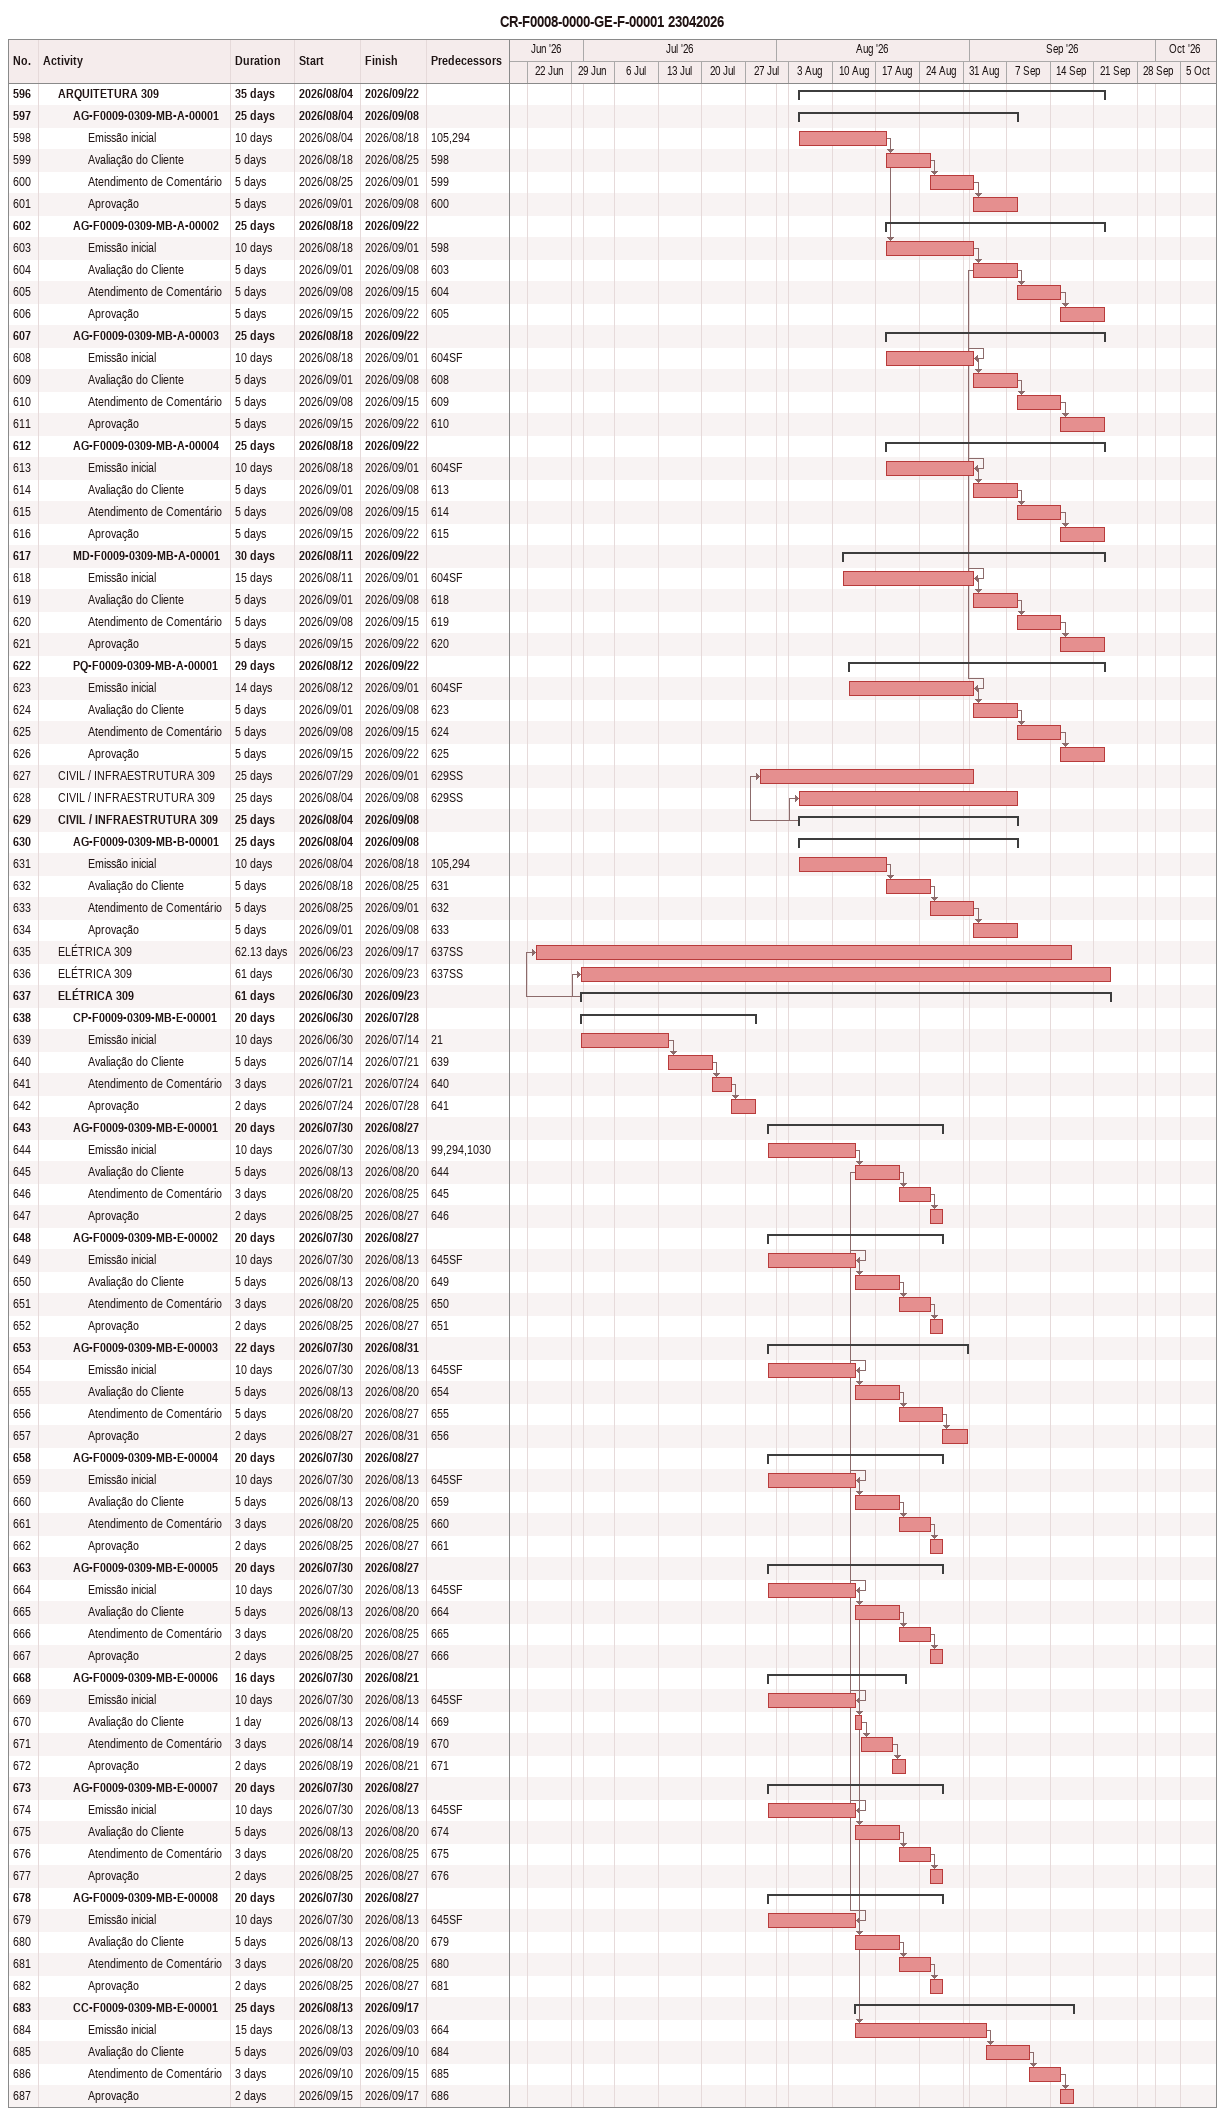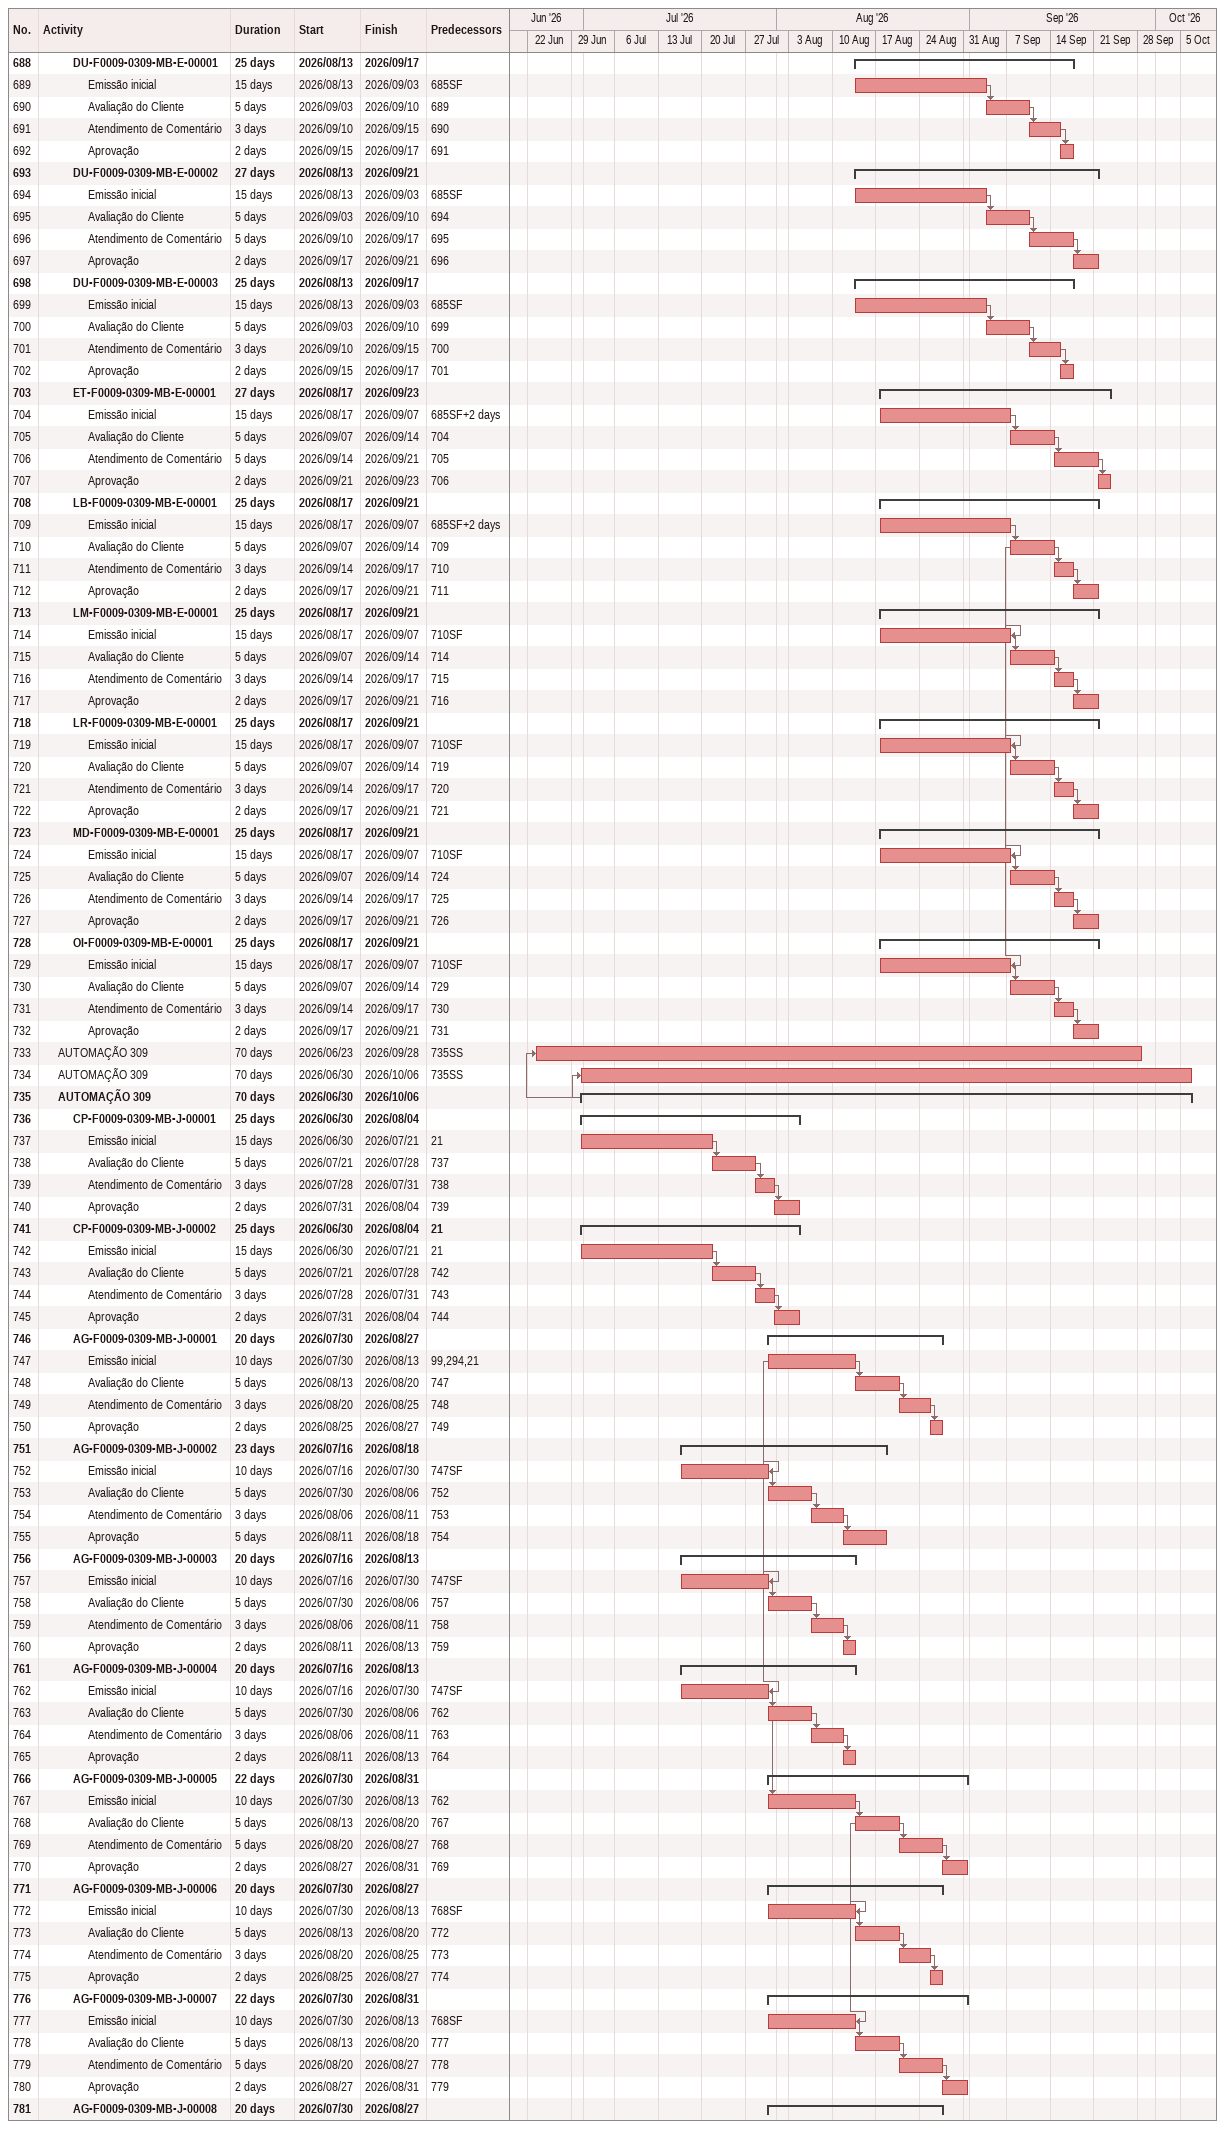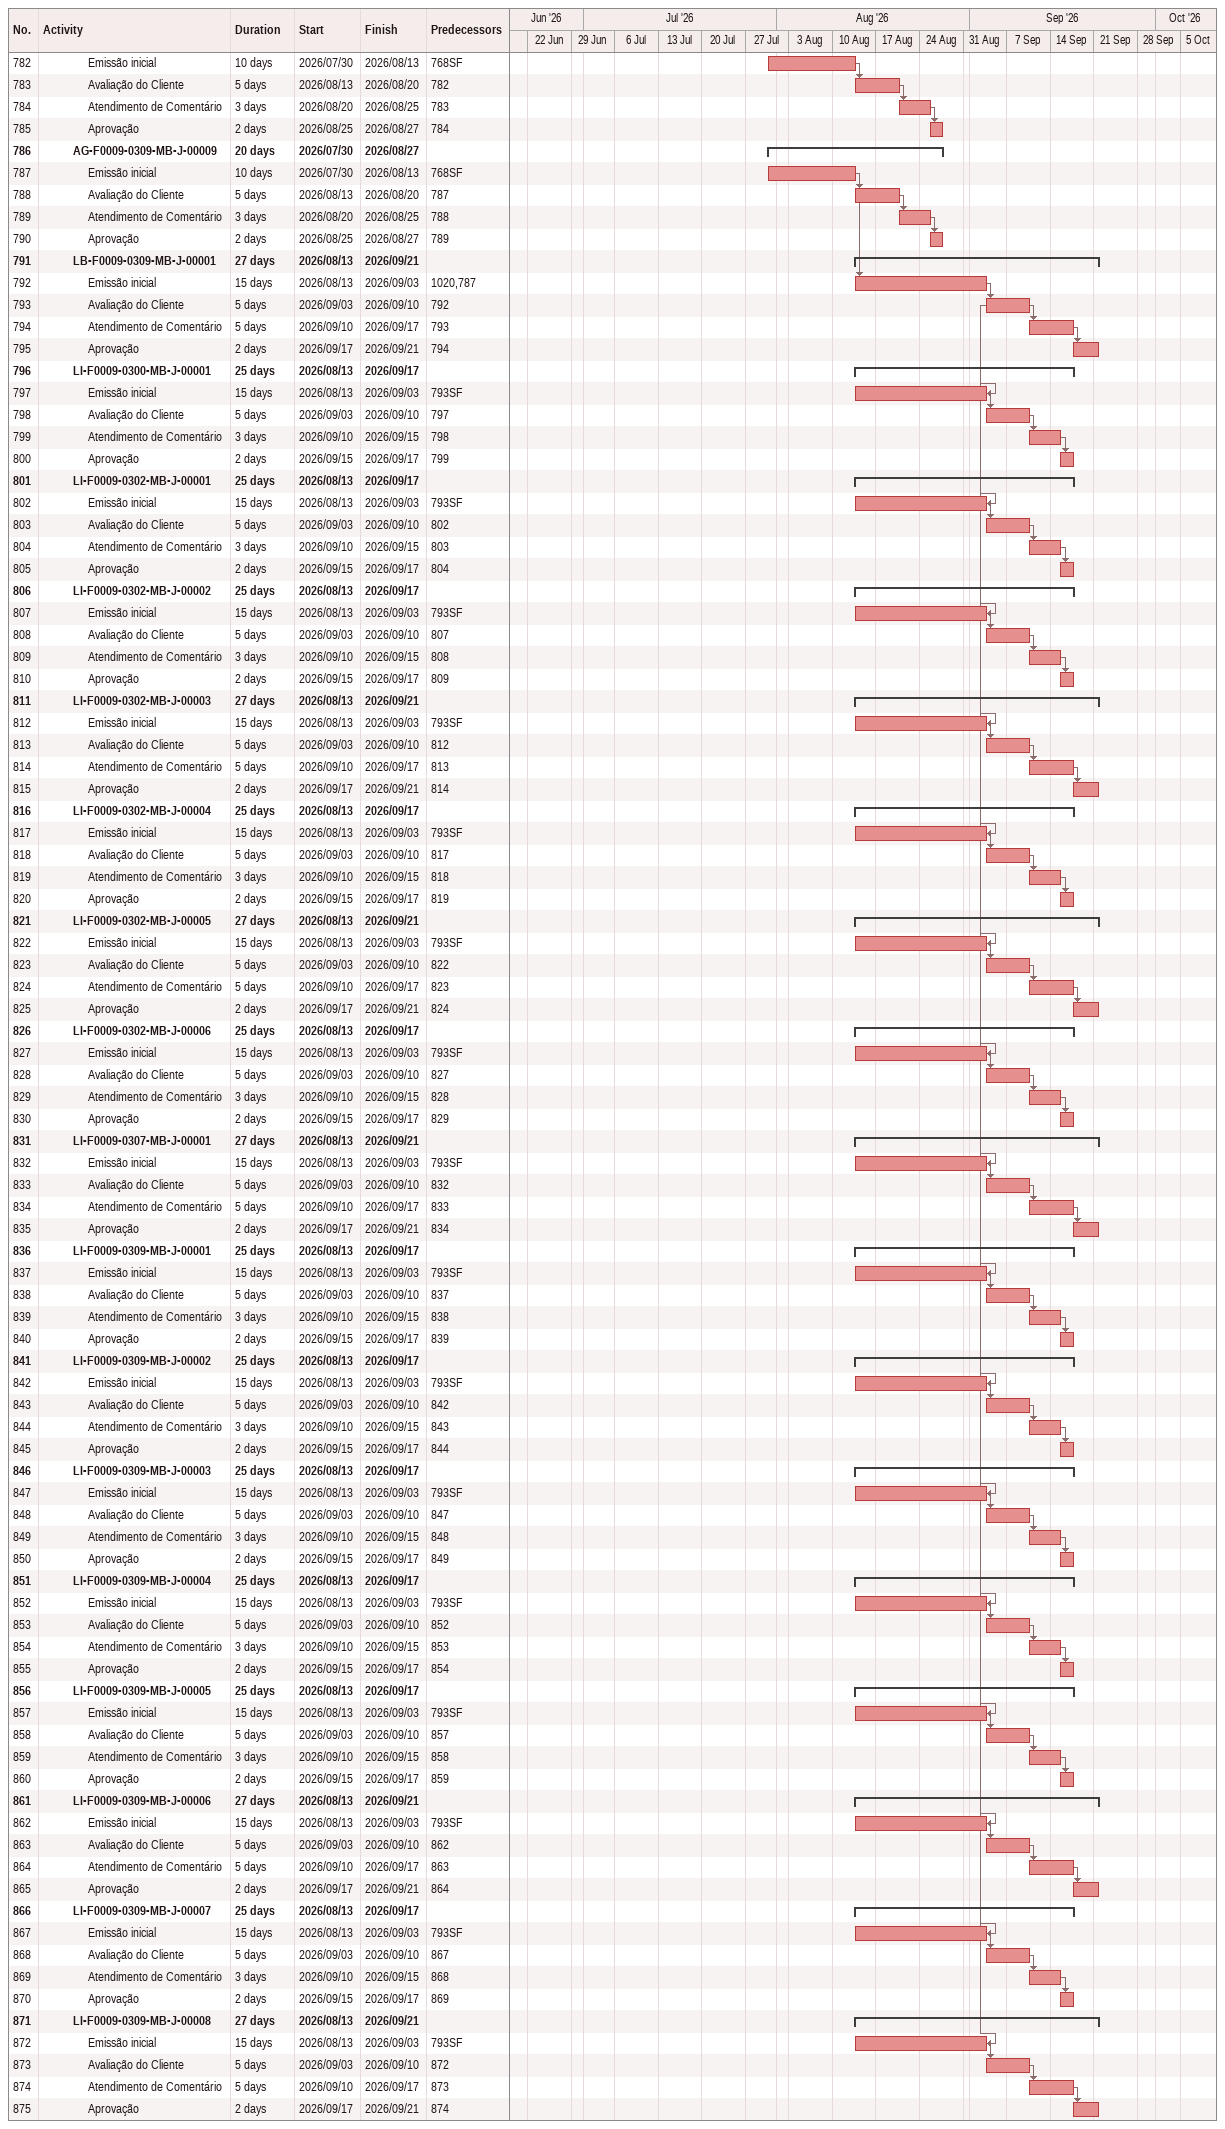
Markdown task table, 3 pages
CR-F0008-0000-GE-F-00001 23042026

| ID | Level | Task | Duration | Start | Finish | Predecessors |
|---|---|---|---|---|---|---|
| 596 | 2 | **ARQUITETURA 309** | 35d | 2026-08-04 | 2026-09-22 |  |
| 597 | 3 | **AG-F0009-0309-MB-A-00001** | 25d | 2026-08-04 | 2026-09-08 |  |
| 598 | 4 | Emissão inicial | 10d | 2026-08-04 | 2026-08-18 | 105, 294 |
| 599 | 4 | Avaliação do Cliente | 5d | 2026-08-18 | 2026-08-25 | 598 |
| 600 | 4 | Atendimento de Comentário | 5d | 2026-08-25 | 2026-09-01 | 599 |
| 601 | 4 | Aprovação | 5d | 2026-09-01 | 2026-09-08 | 600 |
| 602 | 3 | **AG-F0009-0309-MB-A-00002** | 25d | 2026-08-18 | 2026-09-22 |  |
| 603 | 4 | Emissão inicial | 10d | 2026-08-18 | 2026-09-01 | 598 |
| 604 | 4 | Avaliação do Cliente | 5d | 2026-09-01 | 2026-09-08 | 603 |
| 605 | 4 | Atendimento de Comentário | 5d | 2026-09-08 | 2026-09-15 | 604 |
| 606 | 4 | Aprovação | 5d | 2026-09-15 | 2026-09-22 | 605 |
| 607 | 3 | **AG-F0009-0309-MB-A-00003** | 25d | 2026-08-18 | 2026-09-22 |  |
| 608 | 4 | Emissão inicial | 10d | 2026-08-18 | 2026-09-01 | 604SF |
| 609 | 4 | Avaliação do Cliente | 5d | 2026-09-01 | 2026-09-08 | 608 |
| 610 | 4 | Atendimento de Comentário | 5d | 2026-09-08 | 2026-09-15 | 609 |
| 611 | 4 | Aprovação | 5d | 2026-09-15 | 2026-09-22 | 610 |
| 612 | 3 | **AG-F0009-0309-MB-A-00004** | 25d | 2026-08-18 | 2026-09-22 |  |
| 613 | 4 | Emissão inicial | 10d | 2026-08-18 | 2026-09-01 | 604SF |
| 614 | 4 | Avaliação do Cliente | 5d | 2026-09-01 | 2026-09-08 | 613 |
| 615 | 4 | Atendimento de Comentário | 5d | 2026-09-08 | 2026-09-15 | 614 |
| 616 | 4 | Aprovação | 5d | 2026-09-15 | 2026-09-22 | 615 |
| 617 | 3 | **MD-F0009-0309-MB-A-00001** | 30d | 2026-08-11 | 2026-09-22 |  |
| 618 | 4 | Emissão inicial | 15d | 2026-08-11 | 2026-09-01 | 604SF |
| 619 | 4 | Avaliação do Cliente | 5d | 2026-09-01 | 2026-09-08 | 618 |
| 620 | 4 | Atendimento de Comentário | 5d | 2026-09-08 | 2026-09-15 | 619 |
| 621 | 4 | Aprovação | 5d | 2026-09-15 | 2026-09-22 | 620 |
| 622 | 3 | **PQ-F0009-0309-MB-A-00001** | 29d | 2026-08-12 | 2026-09-22 |  |
| 623 | 4 | Emissão inicial | 14d | 2026-08-12 | 2026-09-01 | 604SF |
| 624 | 4 | Avaliação do Cliente | 5d | 2026-09-01 | 2026-09-08 | 623 |
| 625 | 4 | Atendimento de Comentário | 5d | 2026-09-08 | 2026-09-15 | 624 |
| 626 | 4 | Aprovação | 5d | 2026-09-15 | 2026-09-22 | 625 |
| 627 | 2 | CIVIL / INFRAESTRUTURA 309 | 25d | 2026-07-29 | 2026-09-01 | 629SS |
| 628 | 2 | CIVIL / INFRAESTRUTURA 309 | 25d | 2026-08-04 | 2026-09-08 | 629SS |
| 629 | 2 | **CIVIL / INFRAESTRUTURA 309** | 25d | 2026-08-04 | 2026-09-08 |  |
| 630 | 3 | **AG-F0009-0309-MB-B-00001** | 25d | 2026-08-04 | 2026-09-08 |  |
| 631 | 4 | Emissão inicial | 10d | 2026-08-04 | 2026-08-18 | 105, 294 |
| 632 | 4 | Avaliação do Cliente | 5d | 2026-08-18 | 2026-08-25 | 631 |
| 633 | 4 | Atendimento de Comentário | 5d | 2026-08-25 | 2026-09-01 | 632 |
| 634 | 4 | Aprovação | 5d | 2026-09-01 | 2026-09-08 | 633 |
| 635 | 2 | ELÉTRICA 309 | 62.13d | 2026-06-23 | 2026-09-17 | 637SS |
| 636 | 2 | ELÉTRICA 309 | 61d | 2026-06-30 | 2026-09-23 | 637SS |
| 637 | 2 | **ELÉTRICA 309** | 61d | 2026-06-30 | 2026-09-23 |  |
| 638 | 3 | **CP-F0009-0309-MB-E-00001** | 20d | 2026-06-30 | 2026-07-28 |  |
| 639 | 4 | Emissão inicial | 10d | 2026-06-30 | 2026-07-14 | 21 |
| 640 | 4 | Avaliação do Cliente | 5d | 2026-07-14 | 2026-07-21 | 639 |
| 641 | 4 | Atendimento de Comentário | 3d | 2026-07-21 | 2026-07-24 | 640 |
| 642 | 4 | Aprovação | 2d | 2026-07-24 | 2026-07-28 | 641 |
| 643 | 3 | **AG-F0009-0309-MB-E-00001** | 20d | 2026-07-30 | 2026-08-27 |  |
| 644 | 4 | Emissão inicial | 10d | 2026-07-30 | 2026-08-13 | 99, 294, 1030 |
| 645 | 4 | Avaliação do Cliente | 5d | 2026-08-13 | 2026-08-20 | 644 |
| 646 | 4 | Atendimento de Comentário | 3d | 2026-08-20 | 2026-08-25 | 645 |
| 647 | 4 | Aprovação | 2d | 2026-08-25 | 2026-08-27 | 646 |
| 648 | 3 | **AG-F0009-0309-MB-E-00002** | 20d | 2026-07-30 | 2026-08-27 |  |
| 649 | 4 | Emissão inicial | 10d | 2026-07-30 | 2026-08-13 | 645SF |
| 650 | 4 | Avaliação do Cliente | 5d | 2026-08-13 | 2026-08-20 | 649 |
| 651 | 4 | Atendimento de Comentário | 3d | 2026-08-20 | 2026-08-25 | 650 |
| 652 | 4 | Aprovação | 2d | 2026-08-25 | 2026-08-27 | 651 |
| 653 | 3 | **AG-F0009-0309-MB-E-00003** | 22d | 2026-07-30 | 2026-08-31 |  |
| 654 | 4 | Emissão inicial | 10d | 2026-07-30 | 2026-08-13 | 645SF |
| 655 | 4 | Avaliação do Cliente | 5d | 2026-08-13 | 2026-08-20 | 654 |
| 656 | 4 | Atendimento de Comentário | 5d | 2026-08-20 | 2026-08-27 | 655 |
| 657 | 4 | Aprovação | 2d | 2026-08-27 | 2026-08-31 | 656 |
| 658 | 3 | **AG-F0009-0309-MB-E-00004** | 20d | 2026-07-30 | 2026-08-27 |  |
| 659 | 4 | Emissão inicial | 10d | 2026-07-30 | 2026-08-13 | 645SF |
| 660 | 4 | Avaliação do Cliente | 5d | 2026-08-13 | 2026-08-20 | 659 |
| 661 | 4 | Atendimento de Comentário | 3d | 2026-08-20 | 2026-08-25 | 660 |
| 662 | 4 | Aprovação | 2d | 2026-08-25 | 2026-08-27 | 661 |
| 663 | 3 | **AG-F0009-0309-MB-E-00005** | 20d | 2026-07-30 | 2026-08-27 |  |
| 664 | 4 | Emissão inicial | 10d | 2026-07-30 | 2026-08-13 | 645SF |
| 665 | 4 | Avaliação do Cliente | 5d | 2026-08-13 | 2026-08-20 | 664 |
| 666 | 4 | Atendimento de Comentário | 3d | 2026-08-20 | 2026-08-25 | 665 |
| 667 | 4 | Aprovação | 2d | 2026-08-25 | 2026-08-27 | 666 |
| 668 | 3 | **AG-F0009-0309-MB-E-00006** | 16d | 2026-07-30 | 2026-08-21 |  |
| 669 | 4 | Emissão inicial | 10d | 2026-07-30 | 2026-08-13 | 645SF |
| 670 | 4 | Avaliação do Cliente | 1d | 2026-08-13 | 2026-08-14 | 669 |
| 671 | 4 | Atendimento de Comentário | 3d | 2026-08-14 | 2026-08-19 | 670 |
| 672 | 4 | Aprovação | 2d | 2026-08-19 | 2026-08-21 | 671 |
| 673 | 3 | **AG-F0009-0309-MB-E-00007** | 20d | 2026-07-30 | 2026-08-27 |  |
| 674 | 4 | Emissão inicial | 10d | 2026-07-30 | 2026-08-13 | 645SF |
| 675 | 4 | Avaliação do Cliente | 5d | 2026-08-13 | 2026-08-20 | 674 |
| 676 | 4 | Atendimento de Comentário | 3d | 2026-08-20 | 2026-08-25 | 675 |
| 677 | 4 | Aprovação | 2d | 2026-08-25 | 2026-08-27 | 676 |
| 678 | 3 | **AG-F0009-0309-MB-E-00008** | 20d | 2026-07-30 | 2026-08-27 |  |
| 679 | 4 | Emissão inicial | 10d | 2026-07-30 | 2026-08-13 | 645SF |
| 680 | 4 | Avaliação do Cliente | 5d | 2026-08-13 | 2026-08-20 | 679 |
| 681 | 4 | Atendimento de Comentário | 3d | 2026-08-20 | 2026-08-25 | 680 |
| 682 | 4 | Aprovação | 2d | 2026-08-25 | 2026-08-27 | 681 |
| 683 | 3 | **CC-F0009-0309-MB-E-00001** | 25d | 2026-08-13 | 2026-09-17 |  |
| 684 | 4 | Emissão inicial | 15d | 2026-08-13 | 2026-09-03 | 664 |
| 685 | 4 | Avaliação do Cliente | 5d | 2026-09-03 | 2026-09-10 | 684 |
| 686 | 4 | Atendimento de Comentário | 3d | 2026-09-10 | 2026-09-15 | 685 |
| 687 | 4 | Aprovação | 2d | 2026-09-15 | 2026-09-17 | 686 |
| 688 | 3 | **DU-F0009-0309-MB-E-00001** | 25d | 2026-08-13 | 2026-09-17 |  |
| 689 | 4 | Emissão inicial | 15d | 2026-08-13 | 2026-09-03 | 685SF |
| 690 | 4 | Avaliação do Cliente | 5d | 2026-09-03 | 2026-09-10 | 689 |
| 691 | 4 | Atendimento de Comentário | 3d | 2026-09-10 | 2026-09-15 | 690 |
| 692 | 4 | Aprovação | 2d | 2026-09-15 | 2026-09-17 | 691 |
| 693 | 3 | **DU-F0009-0309-MB-E-00002** | 27d | 2026-08-13 | 2026-09-21 |  |
| 694 | 4 | Emissão inicial | 15d | 2026-08-13 | 2026-09-03 | 685SF |
| 695 | 4 | Avaliação do Cliente | 5d | 2026-09-03 | 2026-09-10 | 694 |
| 696 | 4 | Atendimento de Comentário | 5d | 2026-09-10 | 2026-09-17 | 695 |
| 697 | 4 | Aprovação | 2d | 2026-09-17 | 2026-09-21 | 696 |
| 698 | 3 | **DU-F0009-0309-MB-E-00003** | 25d | 2026-08-13 | 2026-09-17 |  |
| 699 | 4 | Emissão inicial | 15d | 2026-08-13 | 2026-09-03 | 685SF |
| 700 | 4 | Avaliação do Cliente | 5d | 2026-09-03 | 2026-09-10 | 699 |
| 701 | 4 | Atendimento de Comentário | 3d | 2026-09-10 | 2026-09-15 | 700 |
| 702 | 4 | Aprovação | 2d | 2026-09-15 | 2026-09-17 | 701 |
| 703 | 3 | **ET-F0009-0309-MB-E-00001** | 27d | 2026-08-17 | 2026-09-23 |  |
| 704 | 4 | Emissão inicial | 15d | 2026-08-17 | 2026-09-07 | 685SF+2d |
| 705 | 4 | Avaliação do Cliente | 5d | 2026-09-07 | 2026-09-14 | 704 |
| 706 | 4 | Atendimento de Comentário | 5d | 2026-09-14 | 2026-09-21 | 705 |
| 707 | 4 | Aprovação | 2d | 2026-09-21 | 2026-09-23 | 706 |
| 708 | 3 | **LB-F0009-0309-MB-E-00001** | 25d | 2026-08-17 | 2026-09-21 |  |
| 709 | 4 | Emissão inicial | 15d | 2026-08-17 | 2026-09-07 | 685SF+2d |
| 710 | 4 | Avaliação do Cliente | 5d | 2026-09-07 | 2026-09-14 | 709 |
| 711 | 4 | Atendimento de Comentário | 3d | 2026-09-14 | 2026-09-17 | 710 |
| 712 | 4 | Aprovação | 2d | 2026-09-17 | 2026-09-21 | 711 |
| 713 | 3 | **LM-F0009-0309-MB-E-00001** | 25d | 2026-08-17 | 2026-09-21 |  |
| 714 | 4 | Emissão inicial | 15d | 2026-08-17 | 2026-09-07 | 710SF |
| 715 | 4 | Avaliação do Cliente | 5d | 2026-09-07 | 2026-09-14 | 714 |
| 716 | 4 | Atendimento de Comentário | 3d | 2026-09-14 | 2026-09-17 | 715 |
| 717 | 4 | Aprovação | 2d | 2026-09-17 | 2026-09-21 | 716 |
| 718 | 3 | **LR-F0009-0309-MB-E-00001** | 25d | 2026-08-17 | 2026-09-21 |  |
| 719 | 4 | Emissão inicial | 15d | 2026-08-17 | 2026-09-07 | 710SF |
| 720 | 4 | Avaliação do Cliente | 5d | 2026-09-07 | 2026-09-14 | 719 |
| 721 | 4 | Atendimento de Comentário | 3d | 2026-09-14 | 2026-09-17 | 720 |
| 722 | 4 | Aprovação | 2d | 2026-09-17 | 2026-09-21 | 721 |
| 723 | 3 | **MD-F0009-0309-MB-E-00001** | 25d | 2026-08-17 | 2026-09-21 |  |
| 724 | 4 | Emissão inicial | 15d | 2026-08-17 | 2026-09-07 | 710SF |
| 725 | 4 | Avaliação do Cliente | 5d | 2026-09-07 | 2026-09-14 | 724 |
| 726 | 4 | Atendimento de Comentário | 3d | 2026-09-14 | 2026-09-17 | 725 |
| 727 | 4 | Aprovação | 2d | 2026-09-17 | 2026-09-21 | 726 |
| 728 | 3 | **OI-F0009-0309-MB-E-00001** | 25d | 2026-08-17 | 2026-09-21 |  |
| 729 | 4 | Emissão inicial | 15d | 2026-08-17 | 2026-09-07 | 710SF |
| 730 | 4 | Avaliação do Cliente | 5d | 2026-09-07 | 2026-09-14 | 729 |
| 731 | 4 | Atendimento de Comentário | 3d | 2026-09-14 | 2026-09-17 | 730 |
| 732 | 4 | Aprovação | 2d | 2026-09-17 | 2026-09-21 | 731 |
| 733 | 2 | AUTOMAÇÃO 309 | 70d | 2026-06-23 | 2026-09-28 | 735SS |
| 734 | 2 | AUTOMAÇÃO 309 | 70d | 2026-06-30 | 2026-10-06 | 735SS |
| 735 | 2 | **AUTOMAÇÃO 309** | 70d | 2026-06-30 | 2026-10-06 |  |
| 736 | 3 | **CP-F0009-0309-MB-J-00001** | 25d | 2026-06-30 | 2026-08-04 |  |
| 737 | 4 | Emissão inicial | 15d | 2026-06-30 | 2026-07-21 | 21 |
| 738 | 4 | Avaliação do Cliente | 5d | 2026-07-21 | 2026-07-28 | 737 |
| 739 | 4 | Atendimento de Comentário | 3d | 2026-07-28 | 2026-07-31 | 738 |
| 740 | 4 | Aprovação | 2d | 2026-07-31 | 2026-08-04 | 739 |
| 741 | 3 | **CP-F0009-0309-MB-J-00002** | 25d | 2026-06-30 | 2026-08-04 | 21 |
| 742 | 4 | Emissão inicial | 15d | 2026-06-30 | 2026-07-21 | 21 |
| 743 | 4 | Avaliação do Cliente | 5d | 2026-07-21 | 2026-07-28 | 742 |
| 744 | 4 | Atendimento de Comentário | 3d | 2026-07-28 | 2026-07-31 | 743 |
| 745 | 4 | Aprovação | 2d | 2026-07-31 | 2026-08-04 | 744 |
| 746 | 3 | **AG-F0009-0309-MB-J-00001** | 20d | 2026-07-30 | 2026-08-27 |  |
| 747 | 4 | Emissão inicial | 10d | 2026-07-30 | 2026-08-13 | 99, 294, 21 |
| 748 | 4 | Avaliação do Cliente | 5d | 2026-08-13 | 2026-08-20 | 747 |
| 749 | 4 | Atendimento de Comentário | 3d | 2026-08-20 | 2026-08-25 | 748 |
| 750 | 4 | Aprovação | 2d | 2026-08-25 | 2026-08-27 | 749 |
| 751 | 3 | **AG-F0009-0309-MB-J-00002** | 23d | 2026-07-16 | 2026-08-18 |  |
| 752 | 4 | Emissão inicial | 10d | 2026-07-16 | 2026-07-30 | 747SF |
| 753 | 4 | Avaliação do Cliente | 5d | 2026-07-30 | 2026-08-06 | 752 |
| 754 | 4 | Atendimento de Comentário | 3d | 2026-08-06 | 2026-08-11 | 753 |
| 755 | 4 | Aprovação | 5d | 2026-08-11 | 2026-08-18 | 754 |
| 756 | 3 | **AG-F0009-0309-MB-J-00003** | 20d | 2026-07-16 | 2026-08-13 |  |
| 757 | 4 | Emissão inicial | 10d | 2026-07-16 | 2026-07-30 | 747SF |
| 758 | 4 | Avaliação do Cliente | 5d | 2026-07-30 | 2026-08-06 | 757 |
| 759 | 4 | Atendimento de Comentário | 3d | 2026-08-06 | 2026-08-11 | 758 |
| 760 | 4 | Aprovação | 2d | 2026-08-11 | 2026-08-13 | 759 |
| 761 | 3 | **AG-F0009-0309-MB-J-00004** | 20d | 2026-07-16 | 2026-08-13 |  |
| 762 | 4 | Emissão inicial | 10d | 2026-07-16 | 2026-07-30 | 747SF |
| 763 | 4 | Avaliação do Cliente | 5d | 2026-07-30 | 2026-08-06 | 762 |
| 764 | 4 | Atendimento de Comentário | 3d | 2026-08-06 | 2026-08-11 | 763 |
| 765 | 4 | Aprovação | 2d | 2026-08-11 | 2026-08-13 | 764 |
| 766 | 3 | **AG-F0009-0309-MB-J-00005** | 22d | 2026-07-30 | 2026-08-31 |  |
| 767 | 4 | Emissão inicial | 10d | 2026-07-30 | 2026-08-13 | 762 |
| 768 | 4 | Avaliação do Cliente | 5d | 2026-08-13 | 2026-08-20 | 767 |
| 769 | 4 | Atendimento de Comentário | 5d | 2026-08-20 | 2026-08-27 | 768 |
| 770 | 4 | Aprovação | 2d | 2026-08-27 | 2026-08-31 | 769 |
| 771 | 3 | **AG-F0009-0309-MB-J-00006** | 20d | 2026-07-30 | 2026-08-27 |  |
| 772 | 4 | Emissão inicial | 10d | 2026-07-30 | 2026-08-13 | 768SF |
| 773 | 4 | Avaliação do Cliente | 5d | 2026-08-13 | 2026-08-20 | 772 |
| 774 | 4 | Atendimento de Comentário | 3d | 2026-08-20 | 2026-08-25 | 773 |
| 775 | 4 | Aprovação | 2d | 2026-08-25 | 2026-08-27 | 774 |
| 776 | 3 | **AG-F0009-0309-MB-J-00007** | 22d | 2026-07-30 | 2026-08-31 |  |
| 777 | 4 | Emissão inicial | 10d | 2026-07-30 | 2026-08-13 | 768SF |
| 778 | 4 | Avaliação do Cliente | 5d | 2026-08-13 | 2026-08-20 | 777 |
| 779 | 4 | Atendimento de Comentário | 5d | 2026-08-20 | 2026-08-27 | 778 |
| 780 | 4 | Aprovação | 2d | 2026-08-27 | 2026-08-31 | 779 |
| 781 | 3 | **AG-F0009-0309-MB-J-00008** | 20d | 2026-07-30 | 2026-08-27 |  |
| 782 | 4 | Emissão inicial | 10d | 2026-07-30 | 2026-08-13 | 768SF |
| 783 | 4 | Avaliação do Cliente | 5d | 2026-08-13 | 2026-08-20 | 782 |
| 784 | 4 | Atendimento de Comentário | 3d | 2026-08-20 | 2026-08-25 | 783 |
| 785 | 4 | Aprovação | 2d | 2026-08-25 | 2026-08-27 | 784 |
| 786 | 3 | **AG-F0009-0309-MB-J-00009** | 20d | 2026-07-30 | 2026-08-27 |  |
| 787 | 4 | Emissão inicial | 10d | 2026-07-30 | 2026-08-13 | 768SF |
| 788 | 4 | Avaliação do Cliente | 5d | 2026-08-13 | 2026-08-20 | 787 |
| 789 | 4 | Atendimento de Comentário | 3d | 2026-08-20 | 2026-08-25 | 788 |
| 790 | 4 | Aprovação | 2d | 2026-08-25 | 2026-08-27 | 789 |
| 791 | 3 | **LB-F0009-0309-MB-J-00001** | 27d | 2026-08-13 | 2026-09-21 |  |
| 792 | 4 | Emissão inicial | 15d | 2026-08-13 | 2026-09-03 | 1020, 787 |
| 793 | 4 | Avaliação do Cliente | 5d | 2026-09-03 | 2026-09-10 | 792 |
| 794 | 4 | Atendimento de Comentário | 5d | 2026-09-10 | 2026-09-17 | 793 |
| 795 | 4 | Aprovação | 2d | 2026-09-17 | 2026-09-21 | 794 |
| 796 | 3 | **LI-F0009-0300-MB-J-00001** | 25d | 2026-08-13 | 2026-09-17 |  |
| 797 | 4 | Emissão inicial | 15d | 2026-08-13 | 2026-09-03 | 793SF |
| 798 | 4 | Avaliação do Cliente | 5d | 2026-09-03 | 2026-09-10 | 797 |
| 799 | 4 | Atendimento de Comentário | 3d | 2026-09-10 | 2026-09-15 | 798 |
| 800 | 4 | Aprovação | 2d | 2026-09-15 | 2026-09-17 | 799 |
| 801 | 3 | **LI-F0009-0302-MB-J-00001** | 25d | 2026-08-13 | 2026-09-17 |  |
| 802 | 4 | Emissão inicial | 15d | 2026-08-13 | 2026-09-03 | 793SF |
| 803 | 4 | Avaliação do Cliente | 5d | 2026-09-03 | 2026-09-10 | 802 |
| 804 | 4 | Atendimento de Comentário | 3d | 2026-09-10 | 2026-09-15 | 803 |
| 805 | 4 | Aprovação | 2d | 2026-09-15 | 2026-09-17 | 804 |
| 806 | 3 | **LI-F0009-0302-MB-J-00002** | 25d | 2026-08-13 | 2026-09-17 |  |
| 807 | 4 | Emissão inicial | 15d | 2026-08-13 | 2026-09-03 | 793SF |
| 808 | 4 | Avaliação do Cliente | 5d | 2026-09-03 | 2026-09-10 | 807 |
| 809 | 4 | Atendimento de Comentário | 3d | 2026-09-10 | 2026-09-15 | 808 |
| 810 | 4 | Aprovação | 2d | 2026-09-15 | 2026-09-17 | 809 |
| 811 | 3 | **LI-F0009-0302-MB-J-00003** | 27d | 2026-08-13 | 2026-09-21 |  |
| 812 | 4 | Emissão inicial | 15d | 2026-08-13 | 2026-09-03 | 793SF |
| 813 | 4 | Avaliação do Cliente | 5d | 2026-09-03 | 2026-09-10 | 812 |
| 814 | 4 | Atendimento de Comentário | 5d | 2026-09-10 | 2026-09-17 | 813 |
| 815 | 4 | Aprovação | 2d | 2026-09-17 | 2026-09-21 | 814 |
| 816 | 3 | **LI-F0009-0302-MB-J-00004** | 25d | 2026-08-13 | 2026-09-17 |  |
| 817 | 4 | Emissão inicial | 15d | 2026-08-13 | 2026-09-03 | 793SF |
| 818 | 4 | Avaliação do Cliente | 5d | 2026-09-03 | 2026-09-10 | 817 |
| 819 | 4 | Atendimento de Comentário | 3d | 2026-09-10 | 2026-09-15 | 818 |
| 820 | 4 | Aprovação | 2d | 2026-09-15 | 2026-09-17 | 819 |
| 821 | 3 | **LI-F0009-0302-MB-J-00005** | 27d | 2026-08-13 | 2026-09-21 |  |
| 822 | 4 | Emissão inicial | 15d | 2026-08-13 | 2026-09-03 | 793SF |
| 823 | 4 | Avaliação do Cliente | 5d | 2026-09-03 | 2026-09-10 | 822 |
| 824 | 4 | Atendimento de Comentário | 5d | 2026-09-10 | 2026-09-17 | 823 |
| 825 | 4 | Aprovação | 2d | 2026-09-17 | 2026-09-21 | 824 |
| 826 | 3 | **LI-F0009-0302-MB-J-00006** | 25d | 2026-08-13 | 2026-09-17 |  |
| 827 | 4 | Emissão inicial | 15d | 2026-08-13 | 2026-09-03 | 793SF |
| 828 | 4 | Avaliação do Cliente | 5d | 2026-09-03 | 2026-09-10 | 827 |
| 829 | 4 | Atendimento de Comentário | 3d | 2026-09-10 | 2026-09-15 | 828 |
| 830 | 4 | Aprovação | 2d | 2026-09-15 | 2026-09-17 | 829 |
| 831 | 3 | **LI-F0009-0307-MB-J-00001** | 27d | 2026-08-13 | 2026-09-21 |  |
| 832 | 4 | Emissão inicial | 15d | 2026-08-13 | 2026-09-03 | 793SF |
| 833 | 4 | Avaliação do Cliente | 5d | 2026-09-03 | 2026-09-10 | 832 |
| 834 | 4 | Atendimento de Comentário | 5d | 2026-09-10 | 2026-09-17 | 833 |
| 835 | 4 | Aprovação | 2d | 2026-09-17 | 2026-09-21 | 834 |
| 836 | 3 | **LI-F0009-0309-MB-J-00001** | 25d | 2026-08-13 | 2026-09-17 |  |
| 837 | 4 | Emissão inicial | 15d | 2026-08-13 | 2026-09-03 | 793SF |
| 838 | 4 | Avaliação do Cliente | 5d | 2026-09-03 | 2026-09-10 | 837 |
| 839 | 4 | Atendimento de Comentário | 3d | 2026-09-10 | 2026-09-15 | 838 |
| 840 | 4 | Aprovação | 2d | 2026-09-15 | 2026-09-17 | 839 |
| 841 | 3 | **LI-F0009-0309-MB-J-00002** | 25d | 2026-08-13 | 2026-09-17 |  |
| 842 | 4 | Emissão inicial | 15d | 2026-08-13 | 2026-09-03 | 793SF |
| 843 | 4 | Avaliação do Cliente | 5d | 2026-09-03 | 2026-09-10 | 842 |
| 844 | 4 | Atendimento de Comentário | 3d | 2026-09-10 | 2026-09-15 | 843 |
| 845 | 4 | Aprovação | 2d | 2026-09-15 | 2026-09-17 | 844 |
| 846 | 3 | **LI-F0009-0309-MB-J-00003** | 25d | 2026-08-13 | 2026-09-17 |  |
| 847 | 4 | Emissão inicial | 15d | 2026-08-13 | 2026-09-03 | 793SF |
| 848 | 4 | Avaliação do Cliente | 5d | 2026-09-03 | 2026-09-10 | 847 |
| 849 | 4 | Atendimento de Comentário | 3d | 2026-09-10 | 2026-09-15 | 848 |
| 850 | 4 | Aprovação | 2d | 2026-09-15 | 2026-09-17 | 849 |
| 851 | 3 | **LI-F0009-0309-MB-J-00004** | 25d | 2026-08-13 | 2026-09-17 |  |
| 852 | 4 | Emissão inicial | 15d | 2026-08-13 | 2026-09-03 | 793SF |
| 853 | 4 | Avaliação do Cliente | 5d | 2026-09-03 | 2026-09-10 | 852 |
| 854 | 4 | Atendimento de Comentário | 3d | 2026-09-10 | 2026-09-15 | 853 |
| 855 | 4 | Aprovação | 2d | 2026-09-15 | 2026-09-17 | 854 |
| 856 | 3 | **LI-F0009-0309-MB-J-00005** | 25d | 2026-08-13 | 2026-09-17 |  |
| 857 | 4 | Emissão inicial | 15d | 2026-08-13 | 2026-09-03 | 793SF |
| 858 | 4 | Avaliação do Cliente | 5d | 2026-09-03 | 2026-09-10 | 857 |
| 859 | 4 | Atendimento de Comentário | 3d | 2026-09-10 | 2026-09-15 | 858 |
| 860 | 4 | Aprovação | 2d | 2026-09-15 | 2026-09-17 | 859 |
| 861 | 3 | **LI-F0009-0309-MB-J-00006** | 27d | 2026-08-13 | 2026-09-21 |  |
| 862 | 4 | Emissão inicial | 15d | 2026-08-13 | 2026-09-03 | 793SF |
| 863 | 4 | Avaliação do Cliente | 5d | 2026-09-03 | 2026-09-10 | 862 |
| 864 | 4 | Atendimento de Comentário | 5d | 2026-09-10 | 2026-09-17 | 863 |
| 865 | 4 | Aprovação | 2d | 2026-09-17 | 2026-09-21 | 864 |
| 866 | 3 | **LI-F0009-0309-MB-J-00007** | 25d | 2026-08-13 | 2026-09-17 |  |
| 867 | 4 | Emissão inicial | 15d | 2026-08-13 | 2026-09-03 | 793SF |
| 868 | 4 | Avaliação do Cliente | 5d | 2026-09-03 | 2026-09-10 | 867 |
| 869 | 4 | Atendimento de Comentário | 3d | 2026-09-10 | 2026-09-15 | 868 |
| 870 | 4 | Aprovação | 2d | 2026-09-15 | 2026-09-17 | 869 |
| 871 | 3 | **LI-F0009-0309-MB-J-00008** | 27d | 2026-08-13 | 2026-09-21 |  |
| 872 | 4 | Emissão inicial | 15d | 2026-08-13 | 2026-09-03 | 793SF |
| 873 | 4 | Avaliação do Cliente | 5d | 2026-09-03 | 2026-09-10 | 872 |
| 874 | 4 | Atendimento de Comentário | 5d | 2026-09-10 | 2026-09-17 | 873 |
| 875 | 4 | Aprovação | 2d | 2026-09-17 | 2026-09-21 | 874 |
